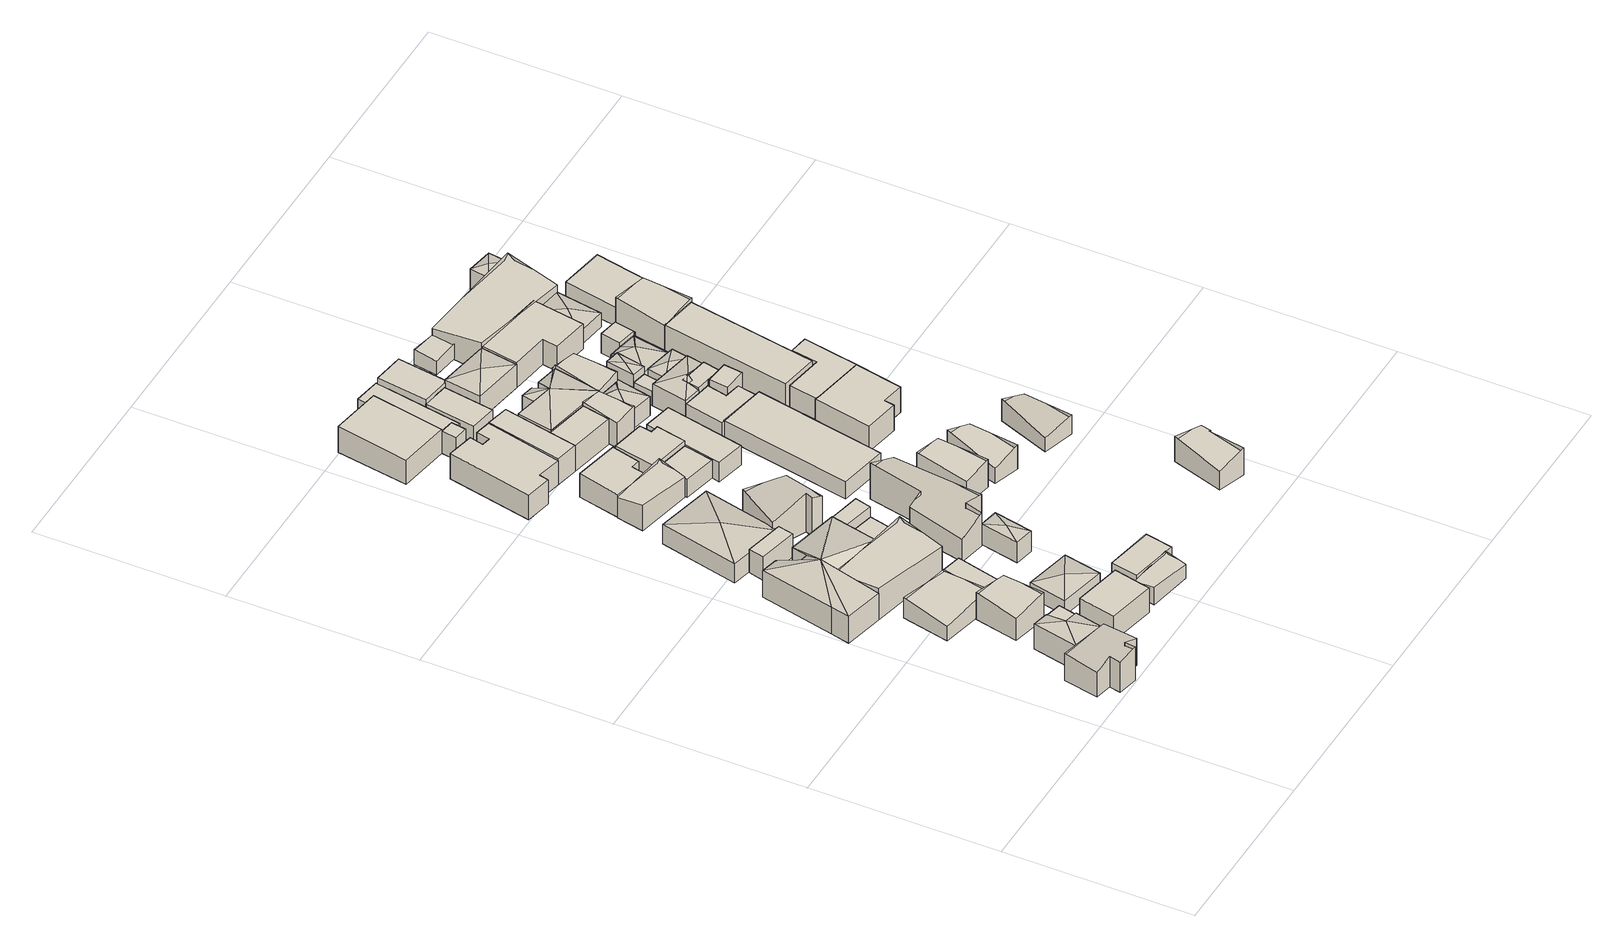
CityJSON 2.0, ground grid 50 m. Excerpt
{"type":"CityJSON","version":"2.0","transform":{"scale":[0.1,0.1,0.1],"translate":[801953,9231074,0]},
"CityObjects":{
"building1":{"type":"Building","attributes":{"Building Type":"Residential","Roof Shape":"gable","Roof Material":"Clay Tile Shingle","Roof Material Code":3,"Roof Direction":"northwest","Building Height":7.48,"Roof Slope":25.3,"Footprint Area":154.16,"Solar PV Capacity Low":19.3,"Solar PV Capacity High":25.35,"Solar Annual Energy Low":27833,"Solar Annual Energy High":36682,"Suitable PV Area":115.24},"geometry":[{"type":"MultiSurface","lod":"2.2","boundaries":[[[0,1,2,3,4,5,6,7]],[[7,6,8,9]],[[6,5,10,8]],[[5,4,11,10]],[[4,3,12,11]],[[3,2,13,12]],[[2,1,14,13]],[[1,0,15,14]],[[0,7,9,15]],[[9,8,10,11,12,13,14,15]]]}]},
"building2":{"type":"Building","attributes":{"Building Type":"Residential","Roof Shape":"hip","Roof Material":"Concrete Glazed Tile","Roof Material Code":1,"Roof Direction":"northwest","Building Height":7.51,"Roof Slope":25.2,"Footprint Area":92.13,"Solar PV Capacity Low":11.54,"Solar PV Capacity High":15.15,"Solar Annual Energy Low":16634,"Solar Annual Energy High":21922,"Suitable PV Area":68.87},"geometry":[{"type":"MultiSurface","lod":"2.2","boundaries":[[[16,17,18,19,20,21]],[[21,20,22,23]],[[20,19,24,22]],[[19,18,25,24]],[[18,17,26,25]],[[17,16,27,26]],[[16,21,23,27]],[[23,22,28]],[[22,24,28]],[[24,25,28]],[[25,26,28]],[[26,27,28]],[[27,23,28]]]}]},
"building3":{"type":"Building","attributes":{"Building Type":"Residential","Roof Shape":"shed","Roof Material":"Concrete Glazed Tile","Roof Material Code":1,"Roof Direction":"northwest","Building Height":7.02,"Roof Slope":14.2,"Footprint Area":23.53,"Solar PV Capacity Low":2.95,"Solar PV Capacity High":3.87,"Solar Annual Energy Low":4248,"Solar Annual Energy High":5598,"Suitable PV Area":17.59},"geometry":[{"type":"MultiSurface","lod":"2.2","boundaries":[[[17,16,21,29]],[[29,21,30,31]],[[21,16,32,30]],[[16,17,33,32]],[[17,29,31,33]],[[31,30,32,33]]]}]},
"building4":{"type":"Building","attributes":{"Building Type":"Residential","Roof Shape":"gable","Roof Material":"Concrete Glazed Tile","Roof Material Code":1,"Roof Direction":"northwest","Building Height":4.44,"Roof Slope":34.9,"Footprint Area":192.44,"Solar PV Capacity Low":24.09,"Solar PV Capacity High":31.65,"Solar Annual Energy Low":34744,"Solar Annual Energy High":45790,"Suitable PV Area":143.85},"geometry":[{"type":"MultiSurface","lod":"2.2","boundaries":[[[34,35,36,37]],[[37,36,38,39]],[[36,35,40,38]],[[35,34,41,40]],[[34,37,39,41]],[[39,38,40,41]]]}]},
"building5":{"type":"Building","attributes":{"Building Type":"Residential","Roof Shape":"gable","Roof Material":"Concrete Glazed Tile","Roof Material Code":1,"Roof Direction":"northwest","Building Height":6.74,"Roof Slope":30.5,"Footprint Area":118.56,"Solar PV Capacity Low":14.84,"Solar PV Capacity High":19.5,"Solar Annual Energy Low":21405,"Solar Annual Energy High":28211,"Suitable PV Area":88.62},"geometry":[{"type":"MultiSurface","lod":"2.2","boundaries":[[[42,43,44,45]],[[45,44,46,47]],[[44,43,48,46]],[[43,42,49,48]],[[42,45,47,49]],[[47,46,48,49]]]}]},
"building6":{"type":"Building","attributes":{"Building Type":"Residential","Roof Shape":"hip","Roof Material":"Clay Tile Shingle","Roof Material Code":3,"Roof Direction":"northwest","Building Height":7.96,"Roof Slope":26.7,"Footprint Area":436.17,"Solar PV Capacity Low":54.61,"Solar PV Capacity High":71.73,"Solar Annual Energy Low":78748,"Solar Annual Energy High":103784,"Suitable PV Area":326.04},"geometry":[{"type":"MultiSurface","lod":"2.2","boundaries":[[[50,51,52,53,54,55,56,57,58,59,60]],[[60,59,61,62]],[[59,58,63,61]],[[58,57,64,63]],[[57,56,65,64]],[[56,55,66,65]],[[55,54,67,66]],[[54,53,68,67]],[[53,52,69,68]],[[52,51,70,69]],[[51,50,71,70]],[[50,60,62,71]],[[62,61,72]],[[61,63,72]],[[63,64,72]],[[64,65,72]],[[65,66,72]],[[66,67,72]],[[67,68,72]],[[68,69,72]],[[69,70,72]],[[70,71,72]],[[71,62,72]]]}]},
"building7":{"type":"Building","attributes":{"Building Type":"Residential","Roof Shape":"shed","Roof Material":"Concrete Glazed Tile","Roof Material Code":1,"Roof Direction":"northwest","Building Height":7.3,"Roof Slope":15,"Footprint Area":130.2,"Solar PV Capacity Low":16.3,"Solar PV Capacity High":21.41,"Solar Annual Energy Low":23508,"Solar Annual Energy High":30981,"Suitable PV Area":97.33},"geometry":[{"type":"MultiSurface","lod":"2.2","boundaries":[[[73,74,75,76]],[[76,75,77,78]],[[75,74,79,77]],[[74,73,80,79]],[[73,76,78,80]],[[78,77,79,80]]]}]},
"building8":{"type":"Building","attributes":{"Building Type":"Residential","Roof Shape":"gable","Roof Material":"Clay Tile Shingle","Roof Material Code":3,"Roof Direction":"northwest","Building Height":7.32,"Roof Slope":26.2,"Footprint Area":288.67,"Solar PV Capacity Low":36.14,"Solar PV Capacity High":47.47,"Solar Annual Energy Low":52117,"Solar Annual Energy High":68686,"Suitable PV Area":215.78},"geometry":[{"type":"MultiSurface","lod":"2.2","boundaries":[[[50,60,81,82]],[[82,81,83,84]],[[81,60,85,83]],[[60,50,86,85]],[[50,82,84,86]],[[84,83,85,86]]]}]},
"building9":{"type":"Building","attributes":{"Building Type":"Residential","Roof Shape":"shed","Roof Material":"Concrete Glazed Tile","Roof Material Code":1,"Roof Direction":"northwest","Building Height":4.48,"Roof Slope":13.9,"Footprint Area":72.56,"Solar PV Capacity Low":9.08,"Solar PV Capacity High":11.93,"Solar Annual Energy Low":13099,"Solar Annual Energy High":17264,"Suitable PV Area":54.23},"geometry":[{"type":"MultiSurface","lod":"2.2","boundaries":[[[87,88,45,89]],[[89,45,90,91]],[[45,88,92,90]],[[88,87,93,92]],[[87,89,91,93]],[[91,90,92,93]]]}]},
"building10":{"type":"Building","attributes":{"Building Type":"Residential","Roof Shape":"flat","Roof Material":"Concrete Glazed Tile","Roof Material Code":1,"Roof Direction":"northwest","Building Height":7,"Roof Slope":14.1,"Footprint Area":45.2,"Solar PV Capacity Low":5.66,"Solar PV Capacity High":7.43,"Solar Annual Energy Low":8161,"Solar Annual Energy High":10756,"Suitable PV Area":33.79},"geometry":[{"type":"MultiSurface","lod":"2.2","boundaries":[[[94,95,96,97]],[[97,96,98,99]],[[96,95,100,98]],[[95,94,101,100]],[[94,97,99,101]],[[99,98,100,101]]]}]},
"building11":{"type":"Building","attributes":{"Building Type":"Residential","Roof Shape":"hip","Roof Material":"Concrete Glazed Tile","Roof Material Code":1,"Roof Direction":"northwest","Building Height":4.43,"Roof Slope":24.5,"Footprint Area":132,"Solar PV Capacity Low":16.53,"Solar PV Capacity High":21.71,"Solar Annual Energy Low":23831,"Solar Annual Energy High":31408,"Suitable PV Area":98.67},"geometry":[{"type":"MultiSurface","lod":"2.2","boundaries":[[[102,103,104,105]],[[105,104,106,107]],[[104,103,108,106]],[[103,102,109,108]],[[102,105,107,109]],[[107,106,110]],[[106,108,110]],[[108,109,110]],[[109,107,110]]]}]},
"building12":{"type":"Building","attributes":{"Building Type":"Residential","Roof Shape":"hip","Roof Material":"Concrete Glazed Tile","Roof Material Code":1,"Roof Direction":"northwest","Building Height":5.77,"Roof Slope":21.3,"Footprint Area":340.81,"Solar PV Capacity Low":42.67,"Solar PV Capacity High":56.05,"Solar Annual Energy Low":61530,"Solar Annual Energy High":81092,"Suitable PV Area":254.75},"geometry":[{"type":"MultiSurface","lod":"2.2","boundaries":[[[111,112,97,113]],[[113,97,114,115]],[[97,112,116,114]],[[112,111,117,116]],[[111,113,115,117]],[[115,114,118]],[[114,116,118]],[[116,117,118]],[[117,115,118]]]}]},
"building13":{"type":"Building","attributes":{"Building Type":"Residential","Roof Shape":"gable","Roof Material":"Concrete Glazed Tile","Roof Material Code":1,"Roof Direction":"northwest","Building Height":4.12,"Roof Slope":33.7,"Footprint Area":67.52,"Solar PV Capacity Low":8.45,"Solar PV Capacity High":11.1,"Solar Annual Energy Low":12190,"Solar Annual Energy High":16065,"Suitable PV Area":50.47},"geometry":[{"type":"MultiSurface","lod":"2.2","boundaries":[[[119,120,121,122]],[[122,121,123,124]],[[121,120,125,123]],[[120,119,126,125]],[[119,122,124,126]],[[124,123,125,126]]]}]},
"building14":{"type":"Building","attributes":{"Building Type":"Residential","Roof Shape":"flat","Roof Material":"Concrete Glazed Tile","Roof Material Code":1,"Roof Direction":"northwest","Building Height":4.82,"Roof Slope":6.1,"Footprint Area":76.39,"Solar PV Capacity Low":9.57,"Solar PV Capacity High":12.56,"Solar Annual Energy Low":13793,"Solar Annual Energy High":18177,"Suitable PV Area":57.1},"geometry":[{"type":"MultiSurface","lod":"2.2","boundaries":[[[127,128,129,130]],[[130,129,131,132]],[[129,128,133,131]],[[128,127,134,133]],[[127,130,132,134]],[[132,131,133,134]]]}]},
"building15":{"type":"Building","attributes":{"Building Type":"Residential","Roof Shape":"flat","Roof Material":"Concrete Glazed Tile","Roof Material Code":1,"Roof Direction":"northwest","Building Height":5.29,"Roof Slope":10.7,"Footprint Area":94.46,"Solar PV Capacity Low":11.83,"Solar PV Capacity High":15.53,"Solar Annual Energy Low":17055,"Solar Annual Energy High":22477,"Suitable PV Area":70.61},"geometry":[{"type":"MultiSurface","lod":"2.2","boundaries":[[[135,136,137,138]],[[138,137,139,140]],[[137,136,141,139]],[[136,135,142,141]],[[135,138,140,142]],[[140,139,141,142]]]}]},
"building16":{"type":"Building","attributes":{"Building Type":"Residential","Roof Shape":"shed","Roof Material":"Concrete Glazed Tile","Roof Material Code":1,"Roof Direction":"northwest","Building Height":7.68,"Roof Slope":10.7,"Footprint Area":37.6,"Solar PV Capacity Low":4.71,"Solar PV Capacity High":6.18,"Solar Annual Energy Low":6789,"Solar Annual Energy High":8948,"Suitable PV Area":28.11},"geometry":[{"type":"MultiSurface","lod":"2.2","boundaries":[[[52,143,144,145]],[[145,144,146,147]],[[144,143,148,146]],[[143,52,149,148]],[[52,145,147,149]],[[147,146,148,149]]]}]},
"building17":{"type":"Building","attributes":{"Building Type":"Residential","Roof Shape":"gable","Roof Material":"Concrete Aluminum Tile","Roof Material Code":2,"Roof Direction":"northwest","Building Height":7.83,"Roof Slope":29,"Footprint Area":148.07,"Solar PV Capacity Low":18.54,"Solar PV Capacity High":24.35,"Solar Annual Energy Low":26733,"Solar Annual Energy High":35232,"Suitable PV Area":110.68},"geometry":[{"type":"MultiSurface","lod":"2.2","boundaries":[[[150,151,152,153,154,155]],[[155,154,156,157]],[[154,153,158,156]],[[153,152,159,158]],[[152,151,160,159]],[[151,150,161,160]],[[150,155,157,161]],[[157,156,158,159,160,161]]]}]},
"building18":{"type":"Building","attributes":{"Building Type":"Residential","Roof Shape":"gable","Roof Material":"Concrete Glazed Tile","Roof Material Code":1,"Roof Direction":"northwest","Building Height":6.07,"Roof Slope":30.2,"Footprint Area":113.78,"Solar PV Capacity Low":14.25,"Solar PV Capacity High":18.71,"Solar Annual Energy Low":20542,"Solar Annual Energy High":27073,"Suitable PV Area":85.05},"geometry":[{"type":"MultiSurface","lod":"2.2","boundaries":[[[162,163,164,165]],[[165,164,166,167]],[[164,163,168,166]],[[163,162,169,168]],[[162,165,167,169]],[[167,166,168,169]]]}]},
"building19":{"type":"Building","attributes":{"Building Type":"Residential","Roof Shape":"hip","Roof Material":"Clay Tile Shingle","Roof Material Code":3,"Roof Direction":"northwest","Building Height":6.17,"Roof Slope":25.9,"Footprint Area":53.19,"Solar PV Capacity Low":6.66,"Solar PV Capacity High":8.75,"Solar Annual Energy Low":9603,"Solar Annual Energy High":12656,"Suitable PV Area":39.76},"geometry":[{"type":"MultiSurface","lod":"2.2","boundaries":[[[170,171,172,173]],[[173,172,174,175]],[[172,171,176,174]],[[171,170,177,176]],[[170,173,175,177]],[[175,174,178]],[[174,176,178]],[[176,177,178]],[[177,175,178]]]}]},
"building20":{"type":"Building","attributes":{"Building Type":"Residential","Roof Shape":"shed","Roof Material":"Concrete Glazed Tile","Roof Material Code":1,"Roof Direction":"northwest","Building Height":7.23,"Roof Slope":15,"Footprint Area":295.65,"Solar PV Capacity Low":37.02,"Solar PV Capacity High":48.62,"Solar Annual Energy Low":53377,"Solar Annual Energy High":70347,"Suitable PV Area":221},"geometry":[{"type":"MultiSurface","lod":"2.2","boundaries":[[[179,180,181,182,183,184,185,186,187,188]],[[188,187,189,190]],[[187,186,191,189]],[[186,185,192,191]],[[185,184,193,192]],[[184,183,194,193]],[[183,182,195,194]],[[182,181,196,195]],[[181,180,197,196]],[[180,179,198,197]],[[179,188,190,198]],[[190,189,191,192,193,194,195,196,197,198]]]}]},
"building21":{"type":"Building","attributes":{"Building Type":"Residential","Roof Shape":"shed","Roof Material":"Concrete Glazed Tile","Roof Material Code":1,"Roof Direction":"northwest","Building Height":6.73,"Roof Slope":17.4,"Footprint Area":129.68,"Solar PV Capacity Low":16.24,"Solar PV Capacity High":21.33,"Solar Annual Energy Low":23413,"Solar Annual Energy High":30856,"Suitable PV Area":96.94},"geometry":[{"type":"MultiSurface","lod":"2.2","boundaries":[[[199,200,201,202,203,204]],[[204,203,205,206]],[[203,202,207,205]],[[202,201,208,207]],[[201,200,209,208]],[[200,199,210,209]],[[199,204,206,210]],[[206,205,207,208,209,210]]]}]},
"building22":{"type":"Building","attributes":{"Building Type":"Residential","Roof Shape":"gable","Roof Material":"Concrete Glazed Tile","Roof Material Code":1,"Roof Direction":"northwest","Building Height":6.67,"Roof Slope":28.3,"Footprint Area":301.4,"Solar PV Capacity Low":37.74,"Solar PV Capacity High":49.57,"Solar Annual Energy Low":54416,"Solar Annual Energy High":71715,"Suitable PV Area":225.3},"geometry":[{"type":"MultiSurface","lod":"2.2","boundaries":[[[211,212,213,214,215,216,217,218]],[[218,217,219,220]],[[217,216,221,219]],[[216,215,222,221]],[[215,214,223,222]],[[214,213,224,223]],[[213,212,225,224]],[[212,211,226,225]],[[211,218,220,226]],[[220,219,221,222,223,224,225,226]]]}]},
"building23":{"type":"Building","attributes":{"Building Type":"Residential","Roof Shape":"shed","Roof Material":"Concrete Glazed Tile","Roof Material Code":1,"Roof Direction":"northwest","Building Height":7.23,"Roof Slope":18.4,"Footprint Area":267.47,"Solar PV Capacity Low":33.49,"Solar PV Capacity High":43.99,"Solar Annual Energy Low":48289,"Solar Annual Energy High":63642,"Suitable PV Area":199.93},"geometry":[{"type":"MultiSurface","lod":"2.2","boundaries":[[[227,228,229,230]],[[230,229,231,232]],[[229,228,233,231]],[[228,227,234,233]],[[227,230,232,234]],[[232,231,233,234]]]}]},
"building24":{"type":"Building","attributes":{"Building Type":"Residential","Roof Shape":"flat","Roof Material":"Concrete Glazed Tile","Roof Material Code":1,"Roof Direction":"northwest","Building Height":5.4,"Roof Slope":12.6,"Footprint Area":72.2,"Solar PV Capacity Low":9.04,"Solar PV Capacity High":11.87,"Solar Annual Energy Low":13036,"Solar Annual Energy High":17180,"Suitable PV Area":53.97},"geometry":[{"type":"MultiSurface","lod":"2.2","boundaries":[[[235,236,237,238,239]],[[239,238,240,241]],[[238,237,242,240]],[[237,236,243,242]],[[236,235,244,243]],[[235,239,241,244]],[[241,240,242,243,244]]]}]},
"building25":{"type":"Building","attributes":{"Building Type":"Residential","Roof Shape":"flat","Roof Material":"Concrete Glazed Tile","Roof Material Code":1,"Roof Direction":"northwest","Building Height":6.7,"Roof Slope":5.3,"Footprint Area":15.4,"Solar PV Capacity Low":1.93,"Solar PV Capacity High":2.53,"Solar Annual Energy Low":2780,"Solar Annual Energy High":3664,"Suitable PV Area":11.51},"geometry":[{"type":"MultiSurface","lod":"2.2","boundaries":[[[229,245,246,247]],[[247,246,248,249]],[[246,245,250,248]],[[245,229,251,250]],[[229,247,249,251]],[[249,248,250,251]]]}]},
"building26":{"type":"Building","attributes":{"Building Type":"Residential","Roof Shape":"flat","Roof Material":"Concrete Glazed Tile","Roof Material Code":1,"Roof Direction":"northwest","Building Height":7.77,"Roof Slope":8.8,"Footprint Area":126.19,"Solar PV Capacity Low":15.8,"Solar PV Capacity High":20.75,"Solar Annual Energy Low":22783,"Solar Annual Energy High":30027,"Suitable PV Area":94.33},"geometry":[{"type":"MultiSurface","lod":"2.2","boundaries":[[[252,181,180,253]],[[253,180,254,255]],[[180,181,256,254]],[[181,252,257,256]],[[252,253,255,257]],[[255,254,256,257]]]}]},
"building27":{"type":"Building","attributes":{"Building Type":"Residential","Roof Shape":"flat","Roof Material":"Concrete Glazed Tile","Roof Material Code":1,"Roof Direction":"northwest","Building Height":6.86,"Roof Slope":10.3,"Footprint Area":121.66,"Solar PV Capacity Low":15.23,"Solar PV Capacity High":20.01,"Solar Annual Energy Low":21964,"Solar Annual Energy High":28947,"Suitable PV Area":90.94},"geometry":[{"type":"MultiSurface","lod":"2.2","boundaries":[[[236,235,239,258,259,260,261,262]],[[262,261,263,264]],[[261,260,265,263]],[[260,259,266,265]],[[259,258,267,266]],[[258,239,268,267]],[[239,235,269,268]],[[235,236,270,269]],[[236,262,264,270]],[[264,263,265,266,267,268,269,270]]]}]},
"building28":{"type":"Building","attributes":{"Building Type":"Residential","Roof Shape":"flat","Roof Material":"Concrete Glazed Tile","Roof Material Code":1,"Roof Direction":"northwest","Building Height":7.67,"Roof Slope":9.1,"Footprint Area":90.93,"Solar PV Capacity Low":11.39,"Solar PV Capacity High":14.95,"Solar Annual Energy Low":16418,"Solar Annual Energy High":21637,"Suitable PV Area":67.97},"geometry":[{"type":"MultiSurface","lod":"2.2","boundaries":[[[271,253,272,273]],[[273,272,274,275]],[[272,253,276,274]],[[253,271,277,276]],[[271,273,275,277]],[[275,274,276,277]]]}]},
"building29":{"type":"Building","attributes":{"Building Type":"Residential","Roof Shape":"shed","Roof Material":"Concrete Glazed Tile","Roof Material Code":1,"Roof Direction":"northwest","Building Height":4.22,"Roof Slope":10.8,"Footprint Area":167.89,"Solar PV Capacity Low":21.02,"Solar PV Capacity High":27.61,"Solar Annual Energy Low":30311,"Solar Annual Energy High":39948,"Suitable PV Area":125.5},"geometry":[{"type":"MultiSurface","lod":"2.2","boundaries":[[[278,229,279,280]],[[280,279,281,282]],[[279,229,283,281]],[[229,278,284,283]],[[278,280,282,284]],[[282,281,283,284]]]}]},
"building30":{"type":"Building","attributes":{"Building Type":"Residential","Roof Shape":"flat","Roof Material":"Concrete Glazed Tile","Roof Material Code":1,"Roof Direction":"northwest","Building Height":5.83,"Roof Slope":11.1,"Footprint Area":168.68,"Solar PV Capacity Low":21.12,"Solar PV Capacity High":27.74,"Solar Annual Energy Low":30455,"Solar Annual Energy High":40137,"Suitable PV Area":126.09},"geometry":[{"type":"MultiSurface","lod":"2.2","boundaries":[[[285,286,258,239,238,287,288]],[[288,287,289,290]],[[287,238,291,289]],[[238,239,292,291]],[[239,258,293,292]],[[258,286,294,293]],[[286,285,295,294]],[[285,288,290,295]],[[290,289,291,292,293,294,295]]]}]},
"building31":{"type":"Building","attributes":{"Building Type":"Residential","Roof Shape":"gable","Roof Material":"Concrete Aluminum Tile","Roof Material Code":2,"Roof Direction":"northwest","Building Height":7.1,"Roof Slope":25.9,"Footprint Area":116.93,"Solar PV Capacity Low":14.64,"Solar PV Capacity High":19.23,"Solar Annual Energy Low":21111,"Solar Annual Energy High":27823,"Suitable PV Area":87.41},"geometry":[{"type":"MultiSurface","lod":"2.2","boundaries":[[[296,297,298,299]],[[299,298,300,301]],[[298,297,302,300]],[[297,296,303,302]],[[296,299,301,303]],[[301,300,302,303]]]}]},
"building32":{"type":"Building","attributes":{"Building Type":"Residential","Roof Shape":"flat","Roof Material":"Concrete Glazed Tile","Roof Material Code":1,"Roof Direction":"northwest","Building Height":4.99,"Roof Slope":7.1,"Footprint Area":99.96,"Solar PV Capacity Low":12.52,"Solar PV Capacity High":16.44,"Solar Annual Energy Low":18048,"Solar Annual Energy High":23786,"Suitable PV Area":74.72},"geometry":[{"type":"MultiSurface","lod":"2.2","boundaries":[[[304,305,306,307]],[[307,306,308,309]],[[306,305,310,308]],[[305,304,311,310]],[[304,307,309,311]],[[309,308,310,311]]]}]},
"building33":{"type":"Building","attributes":{"Building Type":"Residential","Roof Shape":"gable","Roof Material":"Concrete Glazed Tile","Roof Material Code":1,"Roof Direction":"northwest","Building Height":7.45,"Roof Slope":30,"Footprint Area":63.14,"Solar PV Capacity Low":7.91,"Solar PV Capacity High":10.38,"Solar Annual Energy Low":11399,"Solar Annual Energy High":15023,"Suitable PV Area":47.19},"geometry":[{"type":"MultiSurface","lod":"2.2","boundaries":[[[312,313,314,315,316]],[[316,315,317,318]],[[315,314,319,317]],[[314,313,320,319]],[[313,312,321,320]],[[312,316,318,321]],[[318,317,319,320,321]]]}]},
"building34":{"type":"Building","attributes":{"Building Type":"Residential","Roof Shape":"hip","Roof Material":"Concrete Glazed Tile","Roof Material Code":1,"Roof Direction":"northwest","Building Height":7.68,"Roof Slope":28.1,"Footprint Area":204.23,"Solar PV Capacity Low":25.57,"Solar PV Capacity High":33.59,"Solar Annual Energy Low":36873,"Solar Annual Energy High":48596,"Suitable PV Area":152.66},"geometry":[{"type":"MultiSurface","lod":"2.2","boundaries":[[[322,323,324,325,326,327,328,329,330,316,331,332]],[[332,331,333,334]],[[331,316,335,333]],[[316,330,336,335]],[[330,329,337,336]],[[329,328,338,337]],[[328,327,339,338]],[[327,326,340,339]],[[326,325,341,340]],[[325,324,342,341]],[[324,323,343,342]],[[323,322,344,343]],[[322,332,334,344]],[[334,333,345]],[[333,335,345]],[[335,336,345]],[[336,337,345]],[[337,338,345]],[[338,339,345]],[[339,340,345]],[[340,341,345]],[[341,342,345]],[[342,343,345]],[[343,344,345]],[[344,334,345]]]}]},
"building35":{"type":"Building","attributes":{"Building Type":"Residential","Roof Shape":"flat","Roof Material":"Clay Tile Shingle","Roof Material Code":3,"Roof Direction":"northwest","Building Height":5.22,"Roof Slope":6.3,"Footprint Area":461.7,"Solar PV Capacity Low":57.81,"Solar PV Capacity High":75.93,"Solar Annual Energy Low":83357,"Solar Annual Energy High":109858,"Suitable PV Area":345.12},"geometry":[{"type":"MultiSurface","lod":"2.2","boundaries":[[[346,347,348,349]],[[349,348,350,351]],[[348,347,352,350]],[[347,346,353,352]],[[346,349,351,353]],[[351,350,352,353]]]}]},
"building36":{"type":"Building","attributes":{"Building Type":"Residential","Roof Shape":"flat","Roof Material":"Concrete Glazed Tile","Roof Material Code":1,"Roof Direction":"northwest","Building Height":6.23,"Roof Slope":11,"Footprint Area":113.13,"Solar PV Capacity Low":14.16,"Solar PV Capacity High":18.6,"Solar Annual Energy Low":20425,"Solar Annual Energy High":26918,"Suitable PV Area":84.56},"geometry":[{"type":"MultiSurface","lod":"2.2","boundaries":[[[354,355,356,357]],[[357,356,358,359]],[[356,355,360,358]],[[355,354,361,360]],[[354,357,359,361]],[[359,358,360,361]]]}]},
"building37":{"type":"Building","attributes":{"Building Type":"Residential","Roof Shape":"gable","Roof Material":"Concrete Aluminum Tile","Roof Material Code":2,"Roof Direction":"northwest","Building Height":4.48,"Roof Slope":33.3,"Footprint Area":111.87,"Solar PV Capacity Low":14.01,"Solar PV Capacity High":18.4,"Solar Annual Energy Low":20197,"Solar Annual Energy High":26618,"Suitable PV Area":83.62},"geometry":[{"type":"MultiSurface","lod":"2.2","boundaries":[[[362,363,364,365]],[[365,364,366,367]],[[364,363,368,366]],[[363,362,369,368]],[[362,365,367,369]],[[367,366,368,369]]]}]},
"building38":{"type":"Building","attributes":{"Building Type":"Residential","Roof Shape":"hip","Roof Material":"Concrete Glazed Tile","Roof Material Code":1,"Roof Direction":"northwest","Building Height":5.7,"Roof Slope":27.2,"Footprint Area":70.18,"Solar PV Capacity Low":8.79,"Solar PV Capacity High":11.54,"Solar Annual Energy Low":12670,"Solar Annual Energy High":16698,"Suitable PV Area":52.46},"geometry":[{"type":"MultiSurface","lod":"2.2","boundaries":[[[370,371,331,316,315,372,373]],[[373,372,374,375]],[[372,315,376,374]],[[315,316,377,376]],[[316,331,378,377]],[[331,371,379,378]],[[371,370,380,379]],[[370,373,375,380]],[[375,374,381]],[[374,376,381]],[[376,377,381]],[[377,378,381]],[[378,379,381]],[[379,380,381]],[[380,375,381]]]}]},
"building39":{"type":"Building","attributes":{"Building Type":"Residential","Roof Shape":"hip","Roof Material":"Concrete Glazed Tile","Roof Material Code":1,"Roof Direction":"northwest","Building Height":7,"Roof Slope":26.6,"Footprint Area":141.46,"Solar PV Capacity Low":17.71,"Solar PV Capacity High":23.26,"Solar Annual Energy Low":25539,"Solar Annual Energy High":33658,"Suitable PV Area":105.74},"geometry":[{"type":"MultiSurface","lod":"2.2","boundaries":[[[382,383,384,385]],[[385,384,386,387]],[[384,383,388,386]],[[383,382,389,388]],[[382,385,387,389]],[[387,386,390]],[[386,388,390]],[[388,389,390]],[[389,387,390]]]}]},
"building40":{"type":"Building","attributes":{"Building Type":"Residential","Roof Shape":"shed","Roof Material":"Concrete Glazed Tile","Roof Material Code":1,"Roof Direction":"northwest","Building Height":5.08,"Roof Slope":18.4,"Footprint Area":109.4,"Solar PV Capacity Low":13.7,"Solar PV Capacity High":17.99,"Solar Annual Energy Low":19752,"Solar Annual Energy High":26031,"Suitable PV Area":81.78},"geometry":[{"type":"MultiSurface","lod":"2.2","boundaries":[[[391,392,393,394,395,396,397]],[[397,396,398,399]],[[396,395,400,398]],[[395,394,401,400]],[[394,393,402,401]],[[393,392,403,402]],[[392,391,404,403]],[[391,397,399,404]],[[399,398,400,401,402,403,404]]]}]},
"building41":{"type":"Building","attributes":{"Building Type":"Residential","Roof Shape":"gable","Roof Material":"Concrete Glazed Tile","Roof Material Code":1,"Roof Direction":"northwest","Building Height":7.52,"Roof Slope":28,"Footprint Area":89.7,"Solar PV Capacity Low":11.23,"Solar PV Capacity High":14.75,"Solar Annual Energy Low":16195,"Solar Annual Energy High":21344,"Suitable PV Area":67.05},"geometry":[{"type":"MultiSurface","lod":"2.2","boundaries":[[[322,332,331,371,370,405,406]],[[406,405,407,408]],[[405,370,409,407]],[[370,371,410,409]],[[371,331,411,410]],[[331,332,412,411]],[[332,322,413,412]],[[322,406,408,413]],[[408,407,409,410,411,412,413]]]}]},
"building42":{"type":"Building","attributes":{"Building Type":"Residential","Roof Shape":"gable","Roof Material":"Concrete Glazed Tile","Roof Material Code":1,"Roof Direction":"northwest","Building Height":5.66,"Roof Slope":26.5,"Footprint Area":115.19,"Solar PV Capacity Low":14.42,"Solar PV Capacity High":18.94,"Solar Annual Energy Low":20797,"Solar Annual Energy High":27409,"Suitable PV Area":86.11},"geometry":[{"type":"MultiSurface","lod":"2.2","boundaries":[[[414,415,416,417,418,419]],[[419,418,420,421]],[[418,417,422,420]],[[417,416,423,422]],[[416,415,424,423]],[[415,414,425,424]],[[414,419,421,425]],[[421,420,422,423,424,425]]]}]},
"building43":{"type":"Building","attributes":{"Building Type":"Residential","Roof Shape":"flat","Roof Material":"Concrete Glazed Tile","Roof Material Code":1,"Roof Direction":"northwest","Building Height":4.07,"Roof Slope":8,"Footprint Area":21.05,"Solar PV Capacity Low":2.64,"Solar PV Capacity High":3.46,"Solar Annual Energy Low":3800,"Solar Annual Energy High":5008,"Suitable PV Area":15.73},"geometry":[{"type":"MultiSurface","lod":"2.2","boundaries":[[[426,427,428,429]],[[429,428,430,431]],[[428,427,432,430]],[[427,426,433,432]],[[426,429,431,433]],[[431,430,432,433]]]}]},
"building44":{"type":"Building","attributes":{"Building Type":"Residential","Roof Shape":"shed","Roof Material":"Concrete Aluminum Tile","Roof Material Code":2,"Roof Direction":"northwest","Building Height":7.56,"Roof Slope":12.7,"Footprint Area":222.92,"Solar PV Capacity Low":27.91,"Solar PV Capacity High":36.66,"Solar Annual Energy Low":40247,"Solar Annual Energy High":53042,"Suitable PV Area":166.63},"geometry":[{"type":"MultiSurface","lod":"2.2","boundaries":[[[434,435,436,437,438,439,440,441]],[[441,440,442,443]],[[440,439,444,442]],[[439,438,445,444]],[[438,437,446,445]],[[437,436,447,446]],[[436,435,448,447]],[[435,434,449,448]],[[434,441,443,449]],[[443,442,444,445,446,447,448,449]]]}]},
"building45":{"type":"Building","attributes":{"Building Type":"Residential","Roof Shape":"hip","Roof Material":"Concrete Glazed Tile","Roof Material Code":1,"Roof Direction":"northwest","Building Height":6.48,"Roof Slope":25,"Footprint Area":86.23,"Solar PV Capacity Low":10.8,"Solar PV Capacity High":14.18,"Solar Annual Energy Low":15568,"Solar Annual Energy High":20517,"Suitable PV Area":64.46},"geometry":[{"type":"MultiSurface","lod":"2.2","boundaries":[[[450,451,452,453,454,455,393]],[[393,455,456,457]],[[455,454,458,456]],[[454,453,459,458]],[[453,452,460,459]],[[452,451,461,460]],[[451,450,462,461]],[[450,393,457,462]],[[457,456,463]],[[456,458,463]],[[458,459,463]],[[459,460,463]],[[460,461,463]],[[461,462,463]],[[462,457,463]]]}]},
"building46":{"type":"Building","attributes":{"Building Type":"Residential","Roof Shape":"flat","Roof Material":"Concrete Glazed Tile","Roof Material Code":1,"Roof Direction":"northwest","Building Height":7.1,"Roof Slope":11.9,"Footprint Area":37.61,"Solar PV Capacity Low":4.71,"Solar PV Capacity High":6.18,"Solar Annual Energy Low":6790,"Solar Annual Energy High":8948,"Suitable PV Area":28.11},"geometry":[{"type":"MultiSurface","lod":"2.2","boundaries":[[[464,465,451,450,393,392]],[[392,393,466,467]],[[393,450,468,466]],[[450,451,469,468]],[[451,465,470,469]],[[465,464,471,470]],[[464,392,467,471]],[[467,466,468,469,470,471]]]}]},
"building47":{"type":"Building","attributes":{"Building Type":"Residential","Roof Shape":"shed","Roof Material":"Asbestos Sheet","Roof Material Code":4,"Roof Direction":"northwest","Building Height":7.16,"Roof Slope":14.2,"Footprint Area":31.93,"Solar PV Capacity Low":4,"Solar PV Capacity High":5.25,"Solar Annual Energy Low":5765,"Solar Annual Energy High":7597,"Suitable PV Area":23.87},"geometry":[{"type":"MultiSurface","lod":"2.2","boundaries":[[[465,464,472,473,474,475]],[[475,474,476,477]],[[474,473,478,476]],[[473,472,479,478]],[[472,464,480,479]],[[464,465,481,480]],[[465,475,477,481]],[[477,476,478,479,480,481]]]}]},
"building48":{"type":"Building","attributes":{"Building Type":"Residential","Roof Shape":"hip","Roof Material":"Concrete Glazed Tile","Roof Material Code":1,"Roof Direction":"northwest","Building Height":6.35,"Roof Slope":23.5,"Footprint Area":31.44,"Solar PV Capacity Low":3.94,"Solar PV Capacity High":5.17,"Solar Annual Energy Low":5676,"Solar Annual Energy High":7481,"Suitable PV Area":23.5},"geometry":[{"type":"MultiSurface","lod":"2.2","boundaries":[[[482,427,426,483]],[[483,426,484,485]],[[426,427,486,484]],[[427,482,487,486]],[[482,483,485,487]],[[485,484,488]],[[484,486,488]],[[486,487,488]],[[487,485,488]]]}]},
"building49":{"type":"Building","attributes":{"Building Type":"Residential","Roof Shape":"gable","Roof Material":"Concrete Glazed Tile","Roof Material Code":1,"Roof Direction":"northwest","Building Height":4.05,"Roof Slope":25.5,"Footprint Area":45.53,"Solar PV Capacity Low":5.7,"Solar PV Capacity High":7.49,"Solar Annual Energy Low":8221,"Solar Annual Energy High":10834,"Suitable PV Area":34.04},"geometry":[{"type":"MultiSurface","lod":"2.2","boundaries":[[[489,490,491,492]],[[492,491,493,494]],[[491,490,495,493]],[[490,489,496,495]],[[489,492,494,496]],[[494,493,495,496]]]}]},
"building50":{"type":"Building","attributes":{"Building Type":"Residential","Roof Shape":"gable","Roof Material":"Concrete Glazed Tile","Roof Material Code":1,"Roof Direction":"northwest","Building Height":4.21,"Roof Slope":27.2,"Footprint Area":115.79,"Solar PV Capacity Low":14.5,"Solar PV Capacity High":19.04,"Solar Annual Energy Low":20905,"Solar Annual Energy High":27552,"Suitable PV Area":86.55},"geometry":[{"type":"MultiSurface","lod":"2.2","boundaries":[[[497,498,499,500]],[[500,499,501,502]],[[499,498,503,501]],[[498,497,504,503]],[[497,500,502,504]],[[502,501,503,504]]]}]},
"building51":{"type":"Building","attributes":{"Building Type":"Residential","Roof Shape":"hip","Roof Material":"Concrete Glazed Tile","Roof Material Code":1,"Roof Direction":"northwest","Building Height":4.76,"Roof Slope":24.3,"Footprint Area":49.11,"Solar PV Capacity Low":6.15,"Solar PV Capacity High":8.08,"Solar Annual Energy Low":8867,"Solar Annual Energy High":11685,"Suitable PV Area":36.71},"geometry":[{"type":"MultiSurface","lod":"2.2","boundaries":[[[505,506,507,508]],[[508,507,509,510]],[[507,506,511,509]],[[506,505,512,511]],[[505,508,510,512]],[[510,509,513]],[[509,511,513]],[[511,512,513]],[[512,510,513]]]}]},
"building52":{"type":"Building","attributes":{"Building Type":"Residential","Roof Shape":"shed","Roof Material":"Concrete Aluminum Tile","Roof Material Code":2,"Roof Direction":"northwest","Building Height":6.27,"Roof Slope":10.8,"Footprint Area":168.77,"Solar PV Capacity Low":21.13,"Solar PV Capacity High":27.75,"Solar Annual Energy Low":30470,"Solar Annual Energy High":40158,"Suitable PV Area":126.16},"geometry":[{"type":"MultiSurface","lod":"2.2","boundaries":[[[434,441,440,514,515,516,517,518]],[[518,517,519,520]],[[517,516,521,519]],[[516,515,522,521]],[[515,514,523,522]],[[514,440,524,523]],[[440,441,525,524]],[[441,434,526,525]],[[434,518,520,526]],[[520,519,521,522,523,524,525,526]]]}]},
"building53":{"type":"Building","attributes":{"Building Type":"Residential","Roof Shape":"flat","Roof Material":"Concrete Glazed Tile","Roof Material Code":1,"Roof Direction":"northwest","Building Height":7.53,"Roof Slope":13,"Footprint Area":243.81,"Solar PV Capacity Low":30.53,"Solar PV Capacity High":40.09,"Solar Annual Energy Low":44018,"Solar Annual Energy High":58013,"Suitable PV Area":182.25},"geometry":[{"type":"MultiSurface","lod":"2.2","boundaries":[[[385,384,527,528,529,530]],[[530,529,531,532]],[[529,528,533,531]],[[528,527,534,533]],[[527,384,535,534]],[[384,385,536,535]],[[385,530,532,536]],[[532,531,533,534,535,536]]]}]},
"building54":{"type":"Building","attributes":{"Building Type":"Residential","Roof Shape":"hip","Roof Material":"Concrete Glazed Tile","Roof Material Code":1,"Roof Direction":"northwest","Building Height":4.59,"Roof Slope":28,"Footprint Area":86.78,"Solar PV Capacity Low":10.87,"Solar PV Capacity High":14.27,"Solar Annual Energy Low":15667,"Solar Annual Energy High":20648,"Suitable PV Area":64.87},"geometry":[{"type":"MultiSurface","lod":"2.2","boundaries":[[[537,538,426,539,540,541]],[[541,540,542,543]],[[540,539,544,542]],[[539,426,545,544]],[[426,538,546,545]],[[538,537,547,546]],[[537,541,543,547]],[[543,542,548]],[[542,544,548]],[[544,545,548]],[[545,546,548]],[[546,547,548]],[[547,543,548]]]}]},
"building55":{"type":"Building","attributes":{"Building Type":"Residential","Roof Shape":"flat","Roof Material":"Concrete Aluminum Tile","Roof Material Code":2,"Roof Direction":"northwest","Building Height":7.48,"Roof Slope":12.2,"Footprint Area":354.12,"Solar PV Capacity Low":44.34,"Solar PV Capacity High":58.24,"Solar Annual Energy Low":63935,"Solar Annual Energy High":84261,"Suitable PV Area":264.71},"geometry":[{"type":"MultiSurface","lod":"2.2","boundaries":[[[549,550,551,552]],[[552,551,553,554]],[[551,550,555,553]],[[550,549,556,555]],[[549,552,554,556]],[[554,553,555,556]]]}]},
"building56":{"type":"Building","attributes":{"Building Type":"Residential","Roof Shape":"flat","Roof Material":"Concrete Glazed Tile","Roof Material Code":1,"Roof Direction":"northwest","Building Height":5.89,"Roof Slope":12.4,"Footprint Area":28.72,"Solar PV Capacity Low":3.6,"Solar PV Capacity High":4.72,"Solar Annual Energy Low":5185,"Solar Annual Energy High":6833,"Suitable PV Area":21.47},"geometry":[{"type":"MultiSurface","lod":"2.2","boundaries":[[[537,541,540,557,558,559]],[[559,558,560,561]],[[558,557,562,560]],[[557,540,563,562]],[[540,541,564,563]],[[541,537,565,564]],[[537,559,561,565]],[[561,560,562,563,564,565]]]}]},
"building57":{"type":"Building","attributes":{"Building Type":"Residential","Roof Shape":"gable","Roof Material":"Concrete Aluminum Tile","Roof Material Code":2,"Roof Direction":"northwest","Building Height":6.18,"Roof Slope":33,"Footprint Area":412.87,"Solar PV Capacity Low":51.69,"Solar PV Capacity High":67.9,"Solar Annual Energy Low":74542,"Solar Annual Energy High":98240,"Suitable PV Area":308.62},"geometry":[{"type":"MultiSurface","lod":"2.2","boundaries":[[[566,567,568,569]],[[569,568,570,571]],[[568,567,572,570]],[[567,566,573,572]],[[566,569,571,573]],[[571,570,572,573]]]}]},
"building58":{"type":"Building","attributes":{"Building Type":"Residential","Roof Shape":"hip","Roof Material":"Concrete Glazed Tile","Roof Material Code":1,"Roof Direction":"northwest","Building Height":4.15,"Roof Slope":27.3,"Footprint Area":112.45,"Solar PV Capacity Low":14.08,"Solar PV Capacity High":18.49,"Solar Annual Energy Low":20302,"Solar Annual Energy High":26756,"Suitable PV Area":84.05},"geometry":[{"type":"MultiSurface","lod":"2.2","boundaries":[[[530,574,575,576]],[[576,575,577,578]],[[575,574,579,577]],[[574,530,580,579]],[[530,576,578,580]],[[578,577,581]],[[577,579,581]],[[579,580,581]],[[580,578,581]]]}]},
"building59":{"type":"Building","attributes":{"Building Type":"Residential","Roof Shape":"gable","Roof Material":"Concrete Aluminum Tile","Roof Material Code":2,"Roof Direction":"northwest","Building Height":7.43,"Roof Slope":28.3,"Footprint Area":146.86,"Solar PV Capacity Low":18.39,"Solar PV Capacity High":24.15,"Solar Annual Energy Low":26515,"Solar Annual Energy High":34944,"Suitable PV Area":109.78},"geometry":[{"type":"MultiSurface","lod":"2.2","boundaries":[[[582,583,584,549]],[[549,584,585,586]],[[584,583,587,585]],[[583,582,588,587]],[[582,549,586,588]],[[585,587,588,586]]]}]},
"building60":{"type":"Building","attributes":{"Building Type":"Residential","Roof Shape":"shed","Roof Material":"Concrete Aluminum Tile","Roof Material Code":2,"Roof Direction":"northwest","Building Height":5.56,"Roof Slope":18,"Footprint Area":174.78,"Solar PV Capacity Low":21.88,"Solar PV Capacity High":28.74,"Solar Annual Energy Low":31556,"Solar Annual Energy High":41588,"Suitable PV Area":130.65},"geometry":[{"type":"MultiSurface","lod":"2.2","boundaries":[[[589,584,583,590,591]],[[591,590,592,593]],[[590,583,594,592]],[[583,584,595,594]],[[584,589,596,595]],[[589,591,593,596]],[[593,592,594,595,596]]]}]},
"building61":{"type":"Building","attributes":{"Building Type":"Residential","Roof Shape":"hip","Roof Material":"Concrete Glazed Tile","Roof Material Code":1,"Roof Direction":"northwest","Building Height":6.21,"Roof Slope":25.6,"Footprint Area":38.8,"Solar PV Capacity Low":4.86,"Solar PV Capacity High":6.38,"Solar Annual Energy Low":7006,"Solar Annual Energy High":9233,"Suitable PV Area":29.01},"geometry":[{"type":"MultiSurface","lod":"2.2","boundaries":[[[597,598,569,599]],[[599,569,600,601]],[[569,598,602,600]],[[598,597,603,602]],[[597,599,601,603]],[[601,600,604]],[[600,602,604]],[[602,603,604]],[[603,601,604]]]}]}
},
"vertices":[
[131,15,0],[185,4,0],[191,34,0],[233,25,0],[251,119,0],[110,148,0],[92,54,0],[137,45,0],[92,54,75],[137,45,92],[110,148,82],[251,119,75],[233,25,82],[191,34,98],[185,4,100],[131,15,90],
[211,204,0],[222,252,0],[179,262,0],[152,138,0],[241,118,0],[258,194,0],[241,118,75],[258,194,75],[152,138,75],[179,262,75],[222,252,75],[211,204,75],[211,195,85],
[268,242,0],[258,194,70],[268,242,71],[211,204,70],[222,252,72],
[141,579,0],[113,452,0],[257,420,0],[285,547,0],[257,420,61],[285,547,44],[113,452,44],[141,579,61],
[212,428,0],[186,312,0],[283,290,0],[309,406,0],[283,290,81],[309,406,67],[186,312,67],[212,428,81],
[135,750,0],[275,719,0],[303,846,0],[163,877,0],[154,835,0],[96,847,0],[105,890,0],[59,901,0],[14,700,0],[3,650,0],[108,626,0],[3,650,80],[108,626,80],[14,700,80],[59,901,80],[105,890,80],[96,847,80],[154,835,80],[163,877,80],[303,846,80],[275,719,80],[135,750,80],[129,786,105],
[307,209,0],[287,111,0],[415,85,0],[434,183,0],[415,85,73],[434,183,76],[287,111,74],[307,209,76],
[331,577,0],[358,700,0],[331,577,73],[358,700,95],[108,626,95],[135,750,73],
[286,550,0],[257,418,0],[339,538,0],[309,406,45],[339,538,47],[257,418,45],[286,550,47],
[123,968,0],[113,927,0],[218,904,0],[227,945,0],[218,904,70],[227,945,70],[113,927,70],[123,968,70],
[339,354,0],[317,253,0],[442,226,0],[463,327,0],[442,226,44],[463,327,44],[317,253,44],[339,354,44],[390,290,56],
[124,1192,0],[74,981,0],[276,1157,0],[227,945,58],[276,1157,58],[74,981,58],[124,1192,58],[175,1069,73],
[454,143,0],[444,87,0],[561,66,0],[571,122,0],[561,66,41],[571,122,53],[444,87,53],[454,143,41],
[376,784,0],[294,803,0],[273,716,0],[355,696,0],[273,716,48],[355,696,48],[294,803,48],[376,784,48],
[477,214,0],[463,142,0],[590,117,0],[604,189,0],[590,117,53],[604,189,53],[463,142,53],[477,214,53],
[293,804,0],[377,785,0],[387,828,0],[377,785,77],[387,828,78],[293,804,77],[303,846,78],
[273,1061,0],[225,959,0],[312,918,0],[303,897,0],[329,885,0],[387,1007,0],[329,885,107],[387,1007,78],[303,897,117],[312,918,115],[225,959,78],[273,1061,102],
[159,1326,0],[144,1253,0],[294,1222,0],[309,1295,0],[294,1222,61],[309,1295,77],[144,1253,77],[159,1326,61],
[455,538,0],[434,435,0],[484,425,0],[505,528,0],[484,425,62],[505,528,62],[434,435,62],[455,538,62],[469,481,68],
[136,1515,0],[202,1501,0],[244,1702,0],[202,1711,0],[195,1675,0],[171,1680,0],[179,1716,0],[108,1731,0],[60,1505,0],[131,1490,0],[60,1505,73],[131,1490,72],[108,1731,77],[179,1716,77],[171,1680,76],[195,1675,76],[202,1711,77],[244,1702,77],[202,1501,72],[136,1515,73],
[288,1337,0],[304,1412,0],[185,1437,0],[161,1326,0],[257,1305,0],[264,1342,0],[257,1305,67],[264,1342,68],[161,1326,68],[185,1437,71],[304,1412,71],[288,1337,68],
[459,581,0],[515,569,0],[568,822,0],[483,840,0],[452,694,0],[413,702,0],[380,550,0],[450,535,0],[380,550,67],[450,535,100],[413,702,82],[452,694,102],[483,840,108],[568,822,67],[515,569,93],[459,581,105],
[75,2004,0],[44,1812,0],[180,1790,0],[211,1982,0],[180,1790,72],[211,1982,77],[44,1812,73],[75,2004,78],
[314,1294,0],[313,1295,0],[296,1216,0],[384,1197,0],[401,1276,0],[384,1197,54],[401,1276,54],[296,1216,54],[313,1295,54],[314,1294,54],
[173,1750,0],[211,1744,0],[217,1784,0],[211,1744,67],[217,1784,67],[173,1750,67],[180,1790,67],
[304,1689,0],[262,1488,0],[202,1501,78],[262,1488,78],[244,1702,78],[304,1689,78],
[417,1355,0],[395,1359,0],[401,1392,0],[311,1410,0],[289,1300,0],[311,1410,69],[289,1300,69],[401,1392,69],[395,1359,69],[417,1355,69],[401,1276,69],[314,1294,69],[313,1295,69],
[277,1561,0],[382,1463,0],[397,1536,0],[382,1463,77],[397,1536,77],[262,1488,77],[277,1561,77],
[218,2026,0],[249,1779,0],[288,2015,0],[249,1779,42],[288,2015,44],[180,1790,42],[218,2026,44],
[501,1370,0],[424,1386,0],[379,1176,0],[456,1159,0],[379,1176,58],[456,1159,58],[384,1197,58],[401,1276,58],[417,1355,58],[424,1386,58],[501,1370,58],
[592,775,0],[565,633,0],[644,618,0],[671,760,0],[644,618,83],[671,760,71],[565,633,71],[592,775,83],
[267,1876,0],[246,1741,0],[318,1729,0],[339,1864,0],[318,1729,50],[339,1864,50],[246,1741,50],[267,1876,50],
[400,1539,0],[380,1440,0],[441,1427,0],[444,1441,0],[461,1527,0],[444,1441,83],[461,1527,75],[441,1427,85],[380,1440,75],[400,1539,85],
[478,1656,0],[425,1666,0],[419,1633,0],[393,1638,0],[400,1671,0],[366,1678,0],[359,1645,0],[304,1656,0],[285,1562,0],[462,1530,0],[486,1654,0],[462,1530,77],[486,1654,77],[461,1527,77],[285,1562,77],[304,1656,77],[359,1645,77],[366,1678,77],[400,1671,77],[393,1638,77],[419,1633,77],[425,1666,77],[478,1656,77],[403,1626,91],
[524,1238,0],[457,890,0],[585,865,0],[652,1213,0],[585,865,52],[652,1213,52],[457,890,52],[524,1238,52],
[286,2010,0],[267,1875,0],[349,1863,0],[369,1998,0],[349,1863,62],[369,1998,62],[267,1875,62],[286,2010,62],
[707,755,0],[662,609,0],[732,587,0],[777,733,0],[732,587,72],[777,733,45],[662,609,45],[707,755,72],
[533,1524,0],[531,1517,0],[517,1425,0],[539,1522,0],[517,1425,57],[539,1522,57],[444,1441,57],[461,1527,57],[462,1530,57],[531,1517,57],[533,1524,57],[498,1498,66],
[342,1865,0],[326,1766,0],[466,1743,0],[482,1842,0],[466,1743,70],[482,1842,70],[326,1766,70],[342,1865,70],[404,1804,81],
[605,1273,0],[615,1326,0],[580,1332,0],[534,1341,0],[514,1238,0],[640,1215,0],[649,1265,0],[640,1215,51],[649,1265,52],[514,1238,52],[534,1341,55],[580,1332,55],[615,1326,55],[605,1273,53],
[555,1642,0],[478,1657,0],[555,1642,75],[478,1657,83],[533,1524,86],[531,1517,87],[462,1530,75],[486,1654,87],[478,1656,83],
[992,222,0],[1001,251,0],[920,277,0],[876,139,0],[950,115,0],[985,225,0],[950,115,80],[985,225,64],[876,139,57],[920,277,76],[1001,251,57],[992,222,61],
[600,1482,0],[561,1490,0],[552,1438,0],[591,1430,0],[552,1438,41],[591,1430,41],[561,1490,41],[600,1482,41],
[676,1067,0],[659,1071,0],[632,918,0],[725,902,0],[730,929,0],[789,918,0],[811,1040,0],[812,1043,0],[811,1040,79],[812,1043,79],[789,918,76],[730,929,76],[725,902,76],[632,918,76],[659,1071,79],[676,1067,79],
[589,1378,0],[668,1364,0],[669,1364,0],[678,1412,0],[551,1436,0],[533,1341,0],[533,1341,65],[580,1332,65],[551,1436,65],[678,1412,65],[669,1364,65],[668,1364,65],[589,1378,65],[610,1375,74],
[649,1320,0],[659,1319,0],[580,1332,71],[615,1326,71],[589,1378,71],[668,1364,71],[659,1319,71],[649,1320,71],
[616,1323,0],[611,1273,0],[674,1267,0],[679,1317,0],[674,1267,72],[679,1317,73],[611,1273,72],[616,1323,73],[649,1320,73],[659,1319,73],
[576,1567,0],[615,1560,0],[600,1482,64],[615,1560,64],[561,1490,64],[576,1567,64],[588,1525,68],
[433,1991,0],[423,1928,0],[494,1917,0],[504,1979,0],[494,1917,45],[504,1979,40],[423,1928,40],[433,1991,45],
[868,697,0],[815,558,0],[900,533,0],[933,673,0],[900,533,57],[933,673,42],[815,558,42],[868,697,66],
[612,1480,0],[601,1427,0],[691,1410,0],[701,1462,0],[691,1410,48],[701,1462,48],[601,1427,48],[612,1480,48],[651,1445,54],
[826,1037,0],[852,1197,0],[803,1205,0],[793,1136,0],[690,1153,0],[793,1136,65],[690,1153,65],[803,1205,66],[852,1197,66],[826,1037,63],[811,1040,63],[812,1043,63],[676,1067,63],
[567,1727,0],[560,1687,0],[659,1670,0],[682,1809,0],[659,1670,75],[682,1809,75],[560,1687,75],[567,1727,75],[466,1743,75],[482,1842,75],
[654,1573,0],[619,1579,0],[687,1466,0],[704,1561,0],[705,1563,0],[704,1561,46],[705,1563,46],[687,1466,46],[600,1482,46],[619,1579,46],[654,1573,46],[662,1537,56],
[740,1501,0],[680,1159,0],[781,1141,0],[841,1484,0],[781,1141,75],[841,1484,75],[680,1159,75],[740,1501,75],
[705,1560,0],[716,1617,0],[664,1626,0],[716,1617,59],[664,1626,59],[705,1560,59],[704,1561,59],[705,1563,59],[654,1573,59],
[500,1978,0],[478,1840,0],[769,1793,0],[791,1932,0],[769,1793,62],[791,1932,89],[478,1840,89],[500,1978,62],
[661,1682,0],[747,1668,0],[768,1795,0],[747,1668,42],[768,1795,42],[661,1682,42],[682,1809,42],[715,1739,52],
[843,1484,0],[868,1622,0],[765,1640,0],[765,1640,86],[740,1501,74],[868,1622,74],[843,1484,86],
[790,1782,0],[884,1619,0],[909,1761,0],[884,1619,56],[909,1761,60],[868,1622,56],[765,1640,56],[790,1782,60],
[728,1997,0],[719,1944,0],[799,1985,0],[791,1932,62],[799,1985,62],[719,1944,62],[728,1997,62],[759,1965,68]
]}
